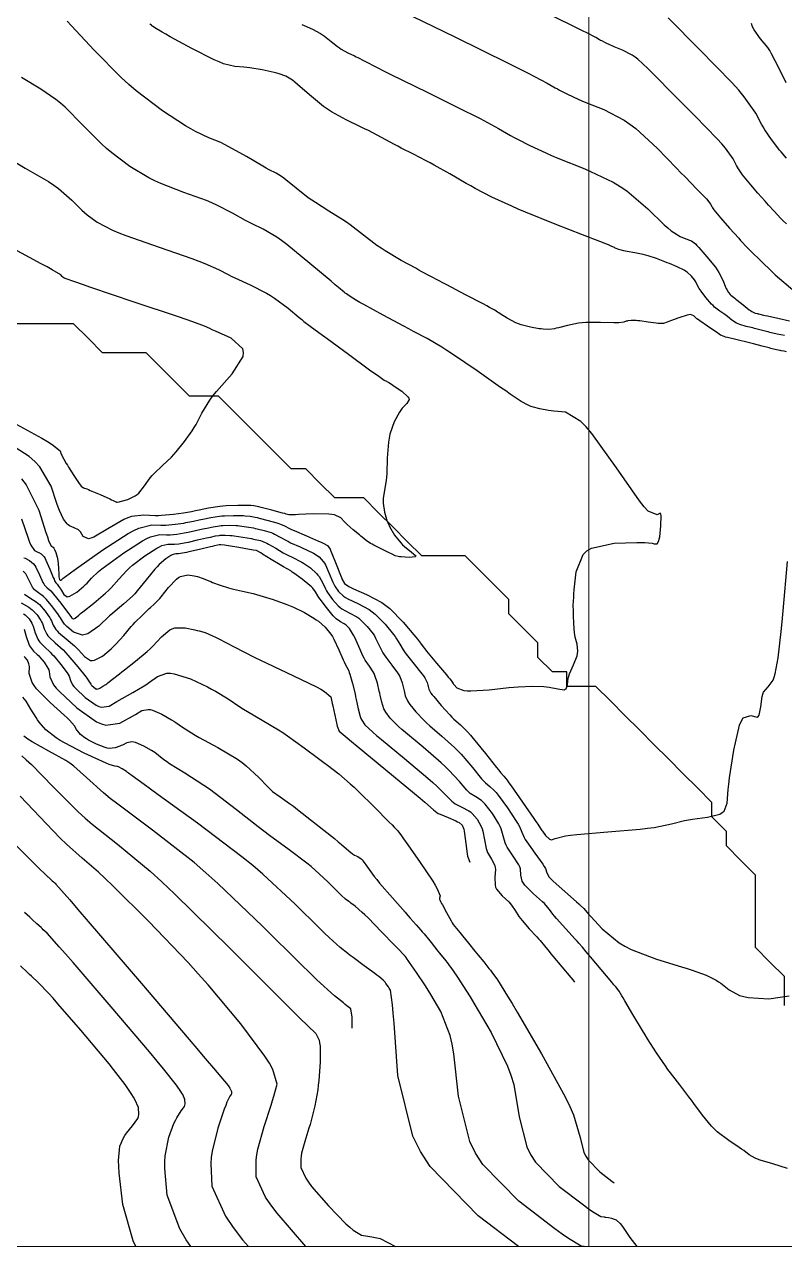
# Model space of a CAD drawing. Header units: metres. Extents: x 837475 to 838479, y 1189012 to 1191015.
# Drawn here: x 837837.6 to 837890, y 1189013.9 to 1189098.1 of the extents above; entities that cross this region are included whole.
import ezdxf

# ---------------------------------------------------------------- set-up
doc = ezdxf.new("R2010")
doc.units = ezdxf.units.M
doc.header["$LTSCALE"] = 0.3
doc.layers.add('COORD', color=7, linetype='Continuous', lineweight=20)
for name, color, linetype in [('COTAS 10', 1, 'Continuous'), ('COTAS INT', 252, 'Continuous'), ('DRENAJE', 5, 'Continuous')]:
    doc.layers.add(name, color=color, linetype=linetype)

msp = doc.modelspace()

# ---------------------------------------------------------------- linework, layer by layer
at = {"layer": 'COORD'}
for p, q in [((837876.514, 1189013.872), (837876.514, 1191013.872)), ((837476.514, 1189013.872), (838476.514, 1189013.872))]:
    msp.add_line(p, q, dxfattribs=at)
msp.add_lwpolyline([(837476.514, 1189013.872), (838476.514, 1189013.872), (838476.514, 1191013.872), (837476.514, 1191013.872)], close=True, dxfattribs=at)
at = {"layer": 'COTAS 10'}
for points in [[(837889.993, 1189076.649), (837889.472, 1189076.756), (837888.973, 1189076.871), (837888.85, 1189076.9), (837888.734, 1189076.929), (837888.369, 1189077.026), (837888.016, 1189077.12), (837887.907, 1189077.147), (837887.794, 1189077.175), (837887.344, 1189077.278), (837886.9, 1189077.411), (837886.79, 1189077.457), (837886.686, 1189077.507), (837886.358, 1189077.721), (837886.054, 1189077.959), (837885.965, 1189078.025), (837885.875, 1189078.091), (837885.532, 1189078.326), (837885.17, 1189078.614), (837885.066, 1189078.712), (837884.962, 1189078.818), (837884.574, 1189079.269), (837884.242, 1189079.711), (837884.172, 1189079.812), (837884.112, 1189079.903), (837883.977, 1189080.152), (837883.872, 1189080.358), (837883.831, 1189080.422), (837883.785, 1189080.489), (837883.574, 1189080.755), (837883.274, 1189081.027), (837883.172, 1189081.098), (837883.061, 1189081.166), (837882.59, 1189081.395), (837882.052, 1189081.612), (837881.898, 1189081.673), (837881.743, 1189081.733), (837881.167, 1189081.954), (837880.58, 1189082.149), (837880.418, 1189082.194), (837880.256, 1189082.234), (837879.675, 1189082.347), (837879.154, 1189082.436), (837879.031, 1189082.462), (837878.917, 1189082.488), (837878.581, 1189082.587), (837878.328, 1189082.683), (837878.267, 1189082.708), (837878.209, 1189082.732), (837878.03, 1189082.812), (837877.847, 1189082.896), (837877.786, 1189082.922), (837877.721, 1189082.949), (837877.451, 1189083.058), (837876.768, 1189083.326), (837876.443, 1189083.453), (837876.059, 1189083.603), (837874.178, 1189084.337), (837872.131, 1189085.16), (837871.642, 1189085.366), (837871.187, 1189085.564), (837869.823, 1189086.199), (837868.682, 1189086.793), (837868.367, 1189086.963), (837868.052, 1189087.137), (837866.919, 1189087.786), (837865.848, 1189088.401), (837865.572, 1189088.553), (837865.306, 1189088.698), (837864.419, 1189089.153), (837863.58, 1189089.573), (837863.344, 1189089.695), (837863.105, 1189089.82), (837862.228, 1189090.289), (837861.312, 1189090.774), (837861.049, 1189090.907), (837860.782, 1189091.041), (837859.783, 1189091.52), (837858.772, 1189092.074), (837858.498, 1189092.254), (837858.225, 1189092.446), (837857.26, 1189093.233), (837856.431, 1189093.957), (837856.245, 1189094.109), (837856.076, 1189094.239), (837855.622, 1189094.533), (837855.171, 1189094.692), (837855.005, 1189094.738), (837854.82, 1189094.784), (837854.003, 1189094.956), (837853.144, 1189095.098), (837852.934, 1189095.126), (837852.736, 1189095.148), (837852.118, 1189095.188), (837851.333, 1189095.384), (837851.029, 1189095.505), (837850.688, 1189095.655), (837849.143, 1189096.439), (837847.665, 1189097.247), (837847.366, 1189097.413), (837847.115, 1189097.553), (837846.606, 1189097.85), (837846.434, 1189097.972), (837846.395, 1189098.002), (837846.36, 1189098.03), (837846.265, 1189098.117)], [(837890.103, 1189094.065), (837889.584, 1189095.102), (837889.099, 1189096.062), (837888.963, 1189096.288), (837888.826, 1189096.498), (837888.327, 1189097.11), (837887.887, 1189097.718), (837887.788, 1189097.924), (837887.699, 1189098.146)], [(837837.577, 1189061.344), (837837.662, 1189061.304), (837837.963, 1189061.156), (837838.25, 1189060.911), (837838.326, 1189060.81), (837838.401, 1189060.695), (837838.657, 1189060.162), (837838.888, 1189059.644), (837838.946, 1189059.538), (837839.002, 1189059.448), (837839.182, 1189059.261), (837839.426, 1189059.05), (837839.521, 1189058.945), (837839.629, 1189058.819), (837840.118, 1189058.198), (837840.576, 1189057.59), (837840.664, 1189057.473), (837840.734, 1189057.378), (837840.849, 1189057.22), (837840.863, 1189057.2), (837840.871, 1189057.192), (837840.88, 1189057.184), (837840.928, 1189057.144), (837840.991, 1189057.122), (837841.01, 1189057.125), (837841.03, 1189057.132), (837841.107, 1189057.186), (837841.354, 1189057.391), (837841.48, 1189057.492), (837841.631, 1189057.613), (837842.387, 1189058.21), (837843.213, 1189058.904), (837843.409, 1189059.087), (837843.59, 1189059.265), (837844.124, 1189059.874), (837844.665, 1189060.471), (837844.851, 1189060.643), (837845.052, 1189060.817), (837845.908, 1189061.467), (837846.734, 1189061.998), (837846.915, 1189062.097), (837847.077, 1189062.175), (837847.493, 1189062.28), (837847.781, 1189062.264), (837847.863, 1189062.264), (837847.945, 1189062.267), (837848.247, 1189062.296), (837848.633, 1189062.363), (837848.768, 1189062.391), (837848.915, 1189062.422), (837849.547, 1189062.564), (837850.168, 1189062.707), (837850.309, 1189062.739), (837850.435, 1189062.767), (837850.779, 1189062.84), (837851.036, 1189062.88), (837851.108, 1189062.888), (837851.181, 1189062.894), (837851.447, 1189062.903), (837851.796, 1189062.881), (837851.921, 1189062.867), (837852.058, 1189062.85), (837852.656, 1189062.76), (837853.256, 1189062.655), (837853.394, 1189062.629), (837853.52, 1189062.604), (837853.877, 1189062.524), (837854.208, 1189062.399), (837854.317, 1189062.346), (837854.435, 1189062.285), (837854.926, 1189061.996), (837855.446, 1189061.686), (837855.581, 1189061.611), (837855.714, 1189061.541), (837856.162, 1189061.33), (837856.6, 1189061.113), (837856.725, 1189061.041), (837856.852, 1189060.962), (837857.326, 1189060.634), (837857.748, 1189060.258), (837857.842, 1189060.15), (837857.926, 1189060.04), (837858.147, 1189059.627), (837858.348, 1189059.189), (837858.419, 1189059.063), (837858.497, 1189058.935), (837858.833, 1189058.455), (837859.243, 1189058.015), (837859.367, 1189057.913), (837859.495, 1189057.819), (837859.997, 1189057.549), (837860.512, 1189057.273), (837860.648, 1189057.176), (837860.781, 1189057.069), (837861.24, 1189056.608), (837861.634, 1189056.091), (837861.727, 1189055.949), (837861.813, 1189055.808), (837862.062, 1189055.303), (837862.318, 1189054.789), (837862.407, 1189054.643), (837862.505, 1189054.494), (837862.924, 1189053.943), (837863.322, 1189053.414), (837863.407, 1189053.279), (837863.48, 1189053.15), (837863.651, 1189052.729), (837863.742, 1189052.356), (837863.765, 1189052.258), (837863.787, 1189052.163), (837863.857, 1189051.835), (837864.005, 1189051.474), (837864.076, 1189051.356), (837864.16, 1189051.231), (837864.573, 1189050.716), (837865.151, 1189050.118), (837865.34, 1189049.94), (837865.541, 1189049.756), (837866.368, 1189049.049), (837867.244, 1189048.265), (837867.475, 1189048.034), (837867.702, 1189047.796), (837868.48, 1189046.885), (837869.119, 1189046.105), (837869.258, 1189045.95), (837869.381, 1189045.821), (837869.685, 1189045.576), (837869.991, 1189045.305), (837870.114, 1189045.16), (837870.253, 1189044.985), (837870.896, 1189044.1), (837871.505, 1189043.185), (837871.623, 1189042.991), (837871.719, 1189042.822), (837871.885, 1189042.428), (837872.037, 1189042.069), (837872.124, 1189041.922), (837872.232, 1189041.755), (837872.785, 1189040.982), (837873.326, 1189040.223), (837873.427, 1189040.065), (837873.506, 1189039.929), (837873.613, 1189039.624), (837873.781, 1189039.33), (837873.899, 1189039.201), (837874.047, 1189039.05), (837874.841, 1189038.333), (837875.646, 1189037.636), (837875.803, 1189037.499), (837875.93, 1189037.385), (837876.148, 1189037.174), (837876.362, 1189036.923), (837876.487, 1189036.784), (837876.641, 1189036.615), (837877.432, 1189035.756), (837878.601, 1189034.796), (837878.992, 1189034.563), (837879.413, 1189034.345), (837881.176, 1189033.676), (837882.888, 1189033.156), (837883.277, 1189033.031), (837883.628, 1189032.915), (837884.588, 1189032.564), (837885.265, 1189032.229), (837885.439, 1189032.124), (837885.607, 1189032.012), (837886.161, 1189031.561), (837886.894, 1189031.17), (837887.174, 1189031.096), (837887.487, 1189031.036), (837888.896, 1189030.946), (837890.294, 1189031.154)], [(837837.596, 1189056.429), (837837.745, 1189055.916), (837837.92, 1189055.392), (837837.973, 1189055.277), (837838.029, 1189055.174), (837838.247, 1189054.909), (837838.499, 1189054.679), (837838.576, 1189054.599), (837838.657, 1189054.512), (837838.973, 1189054.138), (837839.238, 1189053.726), (837839.286, 1189053.616), (837839.323, 1189053.507), (837839.364, 1189053.126), (837839.63, 1189052.574), (837839.809, 1189052.356), (837840.034, 1189052.111), (837841.224, 1189050.993), (837842.584, 1189050.041), (837842.915, 1189049.9), (837843.226, 1189049.812), (837844.187, 1189049.938), (837845.258, 1189050.546), (837845.71, 1189050.803), (837846.14, 1189050.889), (837846.284, 1189050.871), (837846.439, 1189050.834), (837847.088, 1189050.551), (837847.743, 1189050.17), (837847.902, 1189050.071), (837848.052, 1189049.976), (837848.51, 1189049.66), (837849.123, 1189049.265), (837849.37, 1189049.12), (837849.651, 1189048.959), (837850.943, 1189048.252), (837852.293, 1189047.448), (837852.61, 1189047.228), (837852.903, 1189047.008), (837853.754, 1189046.219), (837854.4, 1189045.534), (837854.563, 1189045.379), (837854.719, 1189045.239), (837855.226, 1189044.862), (837855.889, 1189044.406), (837856.144, 1189044.217), (837856.43, 1189044), (837857.72, 1189042.989), (837858.973, 1189041.983), (837859.235, 1189041.77), (837859.461, 1189041.585), (837859.97, 1189041.152), (837860.228, 1189040.938), (837860.295, 1189040.891), (837860.361, 1189040.849), (837860.583, 1189040.742), (837860.815, 1189040.585), (837860.887, 1189040.512), (837860.962, 1189040.427), (837861.261, 1189040.01), (837861.717, 1189039.381), (837861.892, 1189039.161), (837862.088, 1189038.922), (837862.969, 1189037.892), (837863.839, 1189036.905), (837864.027, 1189036.692), (837864.193, 1189036.505), (837864.605, 1189036.049), (837864.923, 1189035.686), (837865.031, 1189035.559), (837865.147, 1189035.42), (837865.634, 1189034.819), (837866.105, 1189034.231), (837866.211, 1189034.101), (837866.306, 1189033.984), (837866.559, 1189033.676), (837866.802, 1189033.364), (837866.89, 1189033.243), (837866.987, 1189033.109), (837867.416, 1189032.502), (837868.075, 1189031.479), (837868.319, 1189031.083), (837868.588, 1189030.638), (837869.781, 1189028.619), (837870.908, 1189026.307), (837871.135, 1189025.676), (837871.327, 1189025.048), (837871.713, 1189022.817), (837872.225, 1189020.737), (837872.495, 1189020.205), (837872.822, 1189019.693), (837874.465, 1189018.004), (837876.125, 1189016.738), (837876.462, 1189016.493), (837876.745, 1189016.294), (837877.324, 1189015.953), (837877.548, 1189015.914), (837877.607, 1189015.905), (837877.666, 1189015.895), (837877.867, 1189015.866), (837878.066, 1189015.826), (837878.122, 1189015.809), (837878.179, 1189015.791), (837878.389, 1189015.704), (837878.664, 1189015.457), (837878.762, 1189015.337), (837878.868, 1189015.195), (837879.331, 1189014.496), (837879.811, 1189013.872)], [(837857.012, 1189013.872), (837855.026, 1189016.172), (837854.593, 1189016.748), (837854.236, 1189017.267), (837853.589, 1189018.674), (837853.582, 1189019.838), (837853.629, 1189020.204), (837853.698, 1189020.59), (837854.124, 1189022.142), (837854.607, 1189023.612), (837854.711, 1189023.946), (837854.802, 1189024.247), (837855.027, 1189025.072), (837854.728, 1189026.084), (837854.49, 1189026.504), (837854.185, 1189026.984), (837852.523, 1189029.225), (837850.268, 1189031.914), (837849.59, 1189032.676), (837848.889, 1189033.447), (837846.161, 1189036.296), (837843.709, 1189038.727), (837843.182, 1189039.233), (837842.72, 1189039.668), (837841.599, 1189040.637), (837840.521, 1189041.595), (837840.087, 1189042.022), (837839.594, 1189042.519), (837837.322, 1189044.902)]]:
    msp.add_lwpolyline(points, dxfattribs=at)
at = {"layer": 'COTAS INT'}
for points in [[(837863.629, 1189099.003), (837867.261, 1189097.232), (837870.935, 1189095.425), (837871.684, 1189095.053), (837872.316, 1189094.735), (837873.627, 1189094.049), (837874.179, 1189093.733), (837874.333, 1189093.649), (837874.486, 1189093.566), (837875.042, 1189093.277), (837875.763, 1189092.945), (837876.02, 1189092.835), (837876.302, 1189092.717), (837877.53, 1189092.226), (837878.94, 1189091.488), (837879.337, 1189091.214), (837879.738, 1189090.91), (837881.208, 1189089.56), (837882.536, 1189088.189), (837882.846, 1189087.871), (837883.131, 1189087.579), (837883.952, 1189086.75), (837884.496, 1189086.19), (837884.607, 1189086.069), (837884.699, 1189085.962), (837884.889, 1189085.699), (837884.97, 1189085.538), (837884.994, 1189085.495), (837885.02, 1189085.453), (837885.119, 1189085.308), (837885.349, 1189085.032), (837885.457, 1189084.907), (837885.584, 1189084.761), (837886.203, 1189084.058), (837886.826, 1189083.356), (837886.955, 1189083.21), (837887.066, 1189083.085), (837887.312, 1189082.809), (837887.699, 1189082.424), (837887.899, 1189082.23), (837888.139, 1189081.998), (837889.343, 1189080.845), (837890.686, 1189079.686)], [(837890.133, 1189075.54), (837889.957, 1189075.574), (837889.765, 1189075.603), (837889.709, 1189075.613), (837889.651, 1189075.624), (837889.431, 1189075.669), (837889.14, 1189075.74), (837889.038, 1189075.766), (837888.927, 1189075.796), (837888.449, 1189075.928), (837887.857, 1189076.086), (837887.675, 1189076.131), (837887.485, 1189076.178), (837886.732, 1189076.352), (837886.065, 1189076.511), (837885.93, 1189076.548), (837885.816, 1189076.582), (837885.582, 1189076.68), (837885.386, 1189076.822), (837885.295, 1189076.884), (837885.19, 1189076.956), (837884.677, 1189077.298), (837884.159, 1189077.656), (837884.049, 1189077.738), (837883.954, 1189077.812), (837883.734, 1189078.018), (837883.502, 1189078.093), (837883.399, 1189078.085), (837883.279, 1189078.063), (837882.708, 1189077.88), (837882.13, 1189077.659), (837882.006, 1189077.613), (837881.898, 1189077.574), (837881.636, 1189077.489), (837881.378, 1189077.477), (837881.272, 1189077.484), (837881.152, 1189077.496), (837880.592, 1189077.575), (837880.014, 1189077.658), (837879.882, 1189077.672), (837879.762, 1189077.682), (837879.428, 1189077.688), (837879.194, 1189077.66), (837879.136, 1189077.649), (837879.081, 1189077.637), (837878.91, 1189077.582), (837878.573, 1189077.538), (837878.415, 1189077.533), (837878.227, 1189077.531), (837877.314, 1189077.549), (837876.295, 1189077.54), (837876.04, 1189077.521), (837875.798, 1189077.495), (837875.024, 1189077.343), (837874.404, 1189077.182), (837874.259, 1189077.15), (837874.126, 1189077.124), (837873.739, 1189077.077), (837873.357, 1189077.093), (837873.226, 1189077.107), (837873.085, 1189077.124), (837872.484, 1189077.221), (837871.83, 1189077.391), (837871.655, 1189077.455), (837871.484, 1189077.526), (837870.885, 1189077.843), (837870.401, 1189078.15), (837870.301, 1189078.213), (837870.215, 1189078.268), (837870.029, 1189078.391), (837869.664, 1189078.594), (837869.466, 1189078.7), (837869.226, 1189078.828), (837868.009, 1189079.466), (837866.728, 1189080.136), (837866.447, 1189080.283), (837866.199, 1189080.414), (837865.569, 1189080.748), (837865.006, 1189081.052), (837864.8, 1189081.164), (837864.572, 1189081.288), (837863.568, 1189081.834), (837862.471, 1189082.481), (837862.185, 1189082.668), (837861.907, 1189082.859), (837860.966, 1189083.576), (837860.059, 1189084.279), (837859.803, 1189084.461), (837859.545, 1189084.637), (837858.593, 1189085.229), (837857.659, 1189085.809), (837857.412, 1189085.979), (837857.169, 1189086.152), (837856.335, 1189086.809), (837855.636, 1189087.381), (837855.48, 1189087.5), (837855.339, 1189087.602), (837854.964, 1189087.832), (837854.485, 1189088.082), (837854.279, 1189088.197), (837854.04, 1189088.332), (837852.912, 1189088.987), (837851.701, 1189089.664), (837851.411, 1189089.813), (837851.139, 1189089.946), (837850.32, 1189090.286), (837849.409, 1189090.711), (837849.08, 1189090.897), (837848.718, 1189091.112), (837847.131, 1189092.135), (837845.31, 1189093.517), (837844.799, 1189093.958), (837844.287, 1189094.424), (837842.413, 1189096.319), (837840.865, 1189097.992), (837840.557, 1189098.318)], [(837856.736, 1189098.092), (837856.898, 1189098.021), (837857.475, 1189097.761), (837858.017, 1189097.471), (837858.158, 1189097.381), (837858.294, 1189097.288), (837858.753, 1189096.921), (837859.192, 1189096.562), (837859.316, 1189096.475), (837859.441, 1189096.393), (837859.901, 1189096.141), (837860.356, 1189095.923), (837860.477, 1189095.862), (837860.597, 1189095.802), (837861.014, 1189095.581), (837861.927, 1189095.116), (837862.36, 1189094.901), (837862.871, 1189094.649), (837865.365, 1189093.425), (837867.945, 1189092.147), (837868.509, 1189091.861), (837869.009, 1189091.604), (837870.273, 1189090.918), (837871.116, 1189090.435), (837871.35, 1189090.306), (837871.584, 1189090.179), (837872.433, 1189089.738), (837873.532, 1189089.232), (837873.925, 1189089.064), (837874.356, 1189088.884), (837876.229, 1189088.135), (837878.186, 1189087.21), (837878.67, 1189086.92), (837879.128, 1189086.615), (837880.57, 1189085.388), (837881.686, 1189084.289), (837881.939, 1189084.064), (837882.167, 1189083.874), (837882.786, 1189083.476), (837883.187, 1189083.324), (837883.278, 1189083.289), (837883.359, 1189083.257), (837883.58, 1189083.17), (837883.841, 1189082.964), (837883.949, 1189082.857), (837884.071, 1189082.729), (837884.642, 1189082.087), (837885.219, 1189081.357), (837885.346, 1189081.174), (837885.459, 1189080.999), (837885.747, 1189080.433), (837885.925, 1189079.995), (837885.968, 1189079.9), (837886.008, 1189079.816), (837886.132, 1189079.607), (837886.235, 1189079.486), (837886.263, 1189079.458), (837886.291, 1189079.431), (837886.388, 1189079.355), (837886.56, 1189079.226), (837886.635, 1189079.166), (837886.721, 1189079.097), (837887.133, 1189078.762), (837887.557, 1189078.432), (837887.651, 1189078.367), (837887.735, 1189078.312), (837887.956, 1189078.205), (837888.102, 1189078.171), (837888.139, 1189078.163), (837888.174, 1189078.154), (837888.288, 1189078.123), (837888.54, 1189078.062), (837888.661, 1189078.034), (837888.806, 1189078.002), (837889.514, 1189077.843), (837890.334, 1189077.674)], [(837890.13, 1189084.343), (837889.924, 1189084.545), (837889.741, 1189084.729), (837889.264, 1189085.227), (837888.891, 1189085.644), (837888.774, 1189085.776), (837888.651, 1189085.914), (837888.157, 1189086.471), (837887.67, 1189087.032), (837887.552, 1189087.173), (837887.441, 1189087.307), (837887.099, 1189087.738), (837886.821, 1189088.143), (837886.75, 1189088.26), (837886.681, 1189088.38), (837886.454, 1189088.834), (837885.923, 1189089.57), (837885.663, 1189089.869), (837885.354, 1189090.208), (837883.829, 1189091.776), (837882.208, 1189093.396), (837881.837, 1189093.768), (837881.501, 1189094.107), (837880.572, 1189095.055), (837879.876, 1189095.694), (837879.686, 1189095.838), (837879.498, 1189095.968), (837878.83, 1189096.318), (837878.248, 1189096.55), (837878.115, 1189096.606), (837877.993, 1189096.658), (837877.652, 1189096.815), (837877.388, 1189096.952), (837877.315, 1189096.992), (837877.243, 1189097.032), (837876.981, 1189097.181), (837876.36, 1189097.506), (837876.061, 1189097.656), (837875.706, 1189097.833), (837873.966, 1189098.689)], [(837890.111, 1189088.884), (837889.756, 1189089.303), (837889.646, 1189089.438), (837889.532, 1189089.582), (837889.079, 1189090.167), (837888.622, 1189090.832), (837888.505, 1189091.026), (837888.392, 1189091.223), (837888.019, 1189091.968), (837887.214, 1189093.112), (837886.828, 1189093.561), (837886.372, 1189094.067), (837884.138, 1189096.373), (837881.969, 1189098.547)], [(837837.406, 1189066.776), (837837.737, 1189066.358), (837838.602, 1189064.618), (837839.101, 1189063.07), (837839.201, 1189062.773), (837839.284, 1189062.532), (837839.448, 1189062.138), (837839.503, 1189062.114), (837839.518, 1189062.108), (837839.533, 1189062.101), (837839.585, 1189062.075), (837839.648, 1189062), (837839.669, 1189061.963), (837839.692, 1189061.918), (837839.787, 1189061.697), (837839.877, 1189061.372), (837839.896, 1189061.262), (837839.913, 1189061.144), (837839.953, 1189060.646), (837839.979, 1189060.186), (837839.988, 1189060.092), (837839.997, 1189060.013), (837840.032, 1189059.846), (837840.081, 1189059.802), (837840.097, 1189059.799), (837840.115, 1189059.8), (837840.192, 1189059.84), (837840.268, 1189059.904), (837840.286, 1189059.921), (837840.302, 1189059.937), (837840.349, 1189059.989), (837840.78, 1189060.308), (837841.038, 1189060.492), (837841.356, 1189060.717), (837843.008, 1189061.874), (837844.772, 1189063.008), (837845.16, 1189063.219), (837845.506, 1189063.384), (837846.394, 1189063.61), (837847.01, 1189063.575), (837847.184, 1189063.576), (837847.36, 1189063.582), (837848.005, 1189063.644), (837848.597, 1189063.733), (837848.739, 1189063.757), (837848.871, 1189063.781), (837849.266, 1189063.861), (837849.65, 1189063.947), (837849.775, 1189063.973), (837849.908, 1189064.001), (837850.453, 1189064.11), (837851.057, 1189064.204), (837851.227, 1189064.222), (837851.398, 1189064.237), (837852.023, 1189064.259), (837852.584, 1189064.25), (837852.714, 1189064.245), (837852.833, 1189064.238), (837853.17, 1189064.203), (837853.521, 1189064.132), (837853.648, 1189064.103), (837853.789, 1189064.069), (837854.405, 1189063.914), (837855.006, 1189063.746), (837855.136, 1189063.704), (837855.251, 1189063.664), (837855.534, 1189063.536), (837855.877, 1189063.361), (837856.028, 1189063.291), (837856.205, 1189063.212), (837857.047, 1189062.848), (837857.88, 1189062.486), (837858.05, 1189062.409), (837858.194, 1189062.341), (837858.498, 1189062.177), (837858.67, 1189061.92), (837858.732, 1189061.793), (837858.8, 1189061.641), (837859.096, 1189060.893), (837859.387, 1189060.137), (837859.452, 1189059.98), (837859.51, 1189059.846), (837859.664, 1189059.555), (837859.964, 1189059.354), (837860.114, 1189059.278), (837860.294, 1189059.193), (837861.186, 1189058.812), (837862.233, 1189058.251), (837862.51, 1189058.053), (837862.782, 1189057.836), (837863.716, 1189056.896), (837864.444, 1189056.03), (837864.585, 1189055.859), (837864.7, 1189055.718), (837864.898, 1189055.457), (837865.084, 1189055.206), (837865.192, 1189055.072), (837865.325, 1189054.909), (837866.007, 1189054.086), (837866.685, 1189053.273), (837866.815, 1189053.117), (837866.92, 1189052.989), (837867.088, 1189052.778), (837867.092, 1189052.76), (837867.094, 1189052.755), (837867.095, 1189052.751), (837867.098, 1189052.735), (837867.147, 1189052.67), (837867.177, 1189052.634), (837867.215, 1189052.59), (837867.408, 1189052.369), (837867.894, 1189052.185), (837868.116, 1189052.165), (837868.375, 1189052.159), (837869.626, 1189052.248), (837870.996, 1189052.393), (837871.33, 1189052.421), (837871.644, 1189052.444), (837872.616, 1189052.485), (837873.398, 1189052.461), (837873.593, 1189052.443), (837873.779, 1189052.42), (837874.373, 1189052.296), (837874.797, 1189052.247), (837874.877, 1189052.272), (837874.94, 1189052.312), (837875.03, 1189052.596), (837875.085, 1189053.043), (837875.125, 1189053.186), (837875.176, 1189053.337), (837875.452, 1189053.954), (837875.699, 1189054.582), (837875.732, 1189054.741), (837875.75, 1189054.892), (837875.688, 1189055.383), (837875.554, 1189055.871), (837875.527, 1189056.021), (837875.504, 1189056.176), (837875.458, 1189056.791), (837875.443, 1189057.386), (837875.44, 1189057.529), (837875.437, 1189057.662), (837875.432, 1189058.065), (837875.46, 1189058.627), (837875.478, 1189058.861), (837875.501, 1189059.128), (837875.621, 1189060.376), (837876.114, 1189061.571), (837876.371, 1189061.806), (837876.682, 1189061.999), (837878.242, 1189062.346), (837879.801, 1189062.393), (837880.111, 1189062.396), (837880.368, 1189062.394), (837880.858, 1189062.353), (837881, 1189062.3), (837881.039, 1189062.292), (837881.076, 1189062.287), (837881.209, 1189062.291), (837881.328, 1189062.497), (837881.358, 1189062.62), (837881.385, 1189062.77), (837881.473, 1189063.55), (837881.479, 1189064.251), (837881.456, 1189064.351), (837881.421, 1189064.411), (837881.204, 1189064.29), (837880.601, 1189064.553), (837880.322, 1189064.855), (837879.995, 1189065.256), (837878.413, 1189067.534), (837876.719, 1189069.901), (837876.322, 1189070.359), (837875.956, 1189070.731), (837874.895, 1189071.362), (837874.102, 1189071.442), (837873.905, 1189071.467), (837873.718, 1189071.492), (837873.126, 1189071.593), (837872.608, 1189071.739), (837872.467, 1189071.793), (837872.329, 1189071.853), (837871.84, 1189072.117), (837871.082, 1189072.621), (837870.774, 1189072.832), (837870.423, 1189073.075), (837868.799, 1189074.21), (837867.115, 1189075.366), (837866.726, 1189075.622), (837866.371, 1189075.85), (837865.367, 1189076.442), (837864.423, 1189076.939), (837864.105, 1189077.108), (837863.764, 1189077.29), (837862.329, 1189078.06), (837861.002, 1189078.783), (837860.728, 1189078.936), (837860.495, 1189079.069), (837859.994, 1189079.377), (837859.795, 1189079.523), (837859.754, 1189079.554), (837859.718, 1189079.58), (837859.638, 1189079.638), (837859.251, 1189079.961), (837859.023, 1189080.154), (837858.742, 1189080.392), (837857.287, 1189081.627), (837855.698, 1189082.918), (837855.333, 1189083.192), (837855, 1189083.43), (837854.064, 1189083.986), (837853.299, 1189084.351), (837853.073, 1189084.467), (837852.841, 1189084.59), (837851.953, 1189085.092), (837850.875, 1189085.641), (837850.524, 1189085.795), (837850.15, 1189085.949), (837848.608, 1189086.511), (837847.007, 1189087.129), (837846.595, 1189087.318), (837846.197, 1189087.516), (837844.874, 1189088.295), (837843.629, 1189089.239), (837843.281, 1189089.541), (837842.93, 1189089.86), (837841.65, 1189091.155), (837840.418, 1189092.39), (837840.098, 1189092.67), (837839.788, 1189092.924), (837838.743, 1189093.619), (837837.404, 1189094.43)], [(837835.194, 1189089.69), (837837.673, 1189088.189), (837839.275, 1189087.265), (837839.64, 1189087.023), (837839.971, 1189086.788), (837840.886, 1189085.991), (837841.574, 1189085.295), (837841.762, 1189085.124), (837841.949, 1189084.962), (837842.618, 1189084.455), (837843.677, 1189083.92), (837844.11, 1189083.74), (837844.604, 1189083.547), (837846.896, 1189082.736), (837849.16, 1189081.952), (837849.637, 1189081.777), (837850.048, 1189081.619), (837850.993, 1189081.197), (837851.643, 1189080.849), (837851.868, 1189080.737), (837852.114, 1189080.62), (837853.164, 1189080.141), (837854.283, 1189079.577), (837854.572, 1189079.406), (837854.851, 1189079.228), (837855.783, 1189078.53), (837856.546, 1189077.892), (837856.719, 1189077.751), (837856.875, 1189077.626), (837857.299, 1189077.303), (837857.898, 1189076.87), (837858.164, 1189076.676), (837858.474, 1189076.449), (837859.952, 1189075.359), (837861.401, 1189074.295), (837861.691, 1189074.085), (837861.934, 1189073.911), (837862.411, 1189073.585), (837862.559, 1189073.505), (837862.594, 1189073.486), (837862.627, 1189073.469), (837862.724, 1189073.418), (837862.909, 1189073.3), (837862.997, 1189073.24), (837863.101, 1189073.169), (837863.609, 1189072.814), (837864.037, 1189072.424), (837864.09, 1189072.331), (837864.116, 1189072.243), (837863.974, 1189071.979), (837863.641, 1189071.646), (837863.546, 1189071.516), (837863.45, 1189071.369), (837863.095, 1189070.7), (837862.801, 1189069.845), (837862.744, 1189069.58), (837862.698, 1189069.304), (837862.617, 1189068.204), (837862.581, 1189067.15), (837862.562, 1189066.901), (837862.539, 1189066.671), (837862.425, 1189065.999), (837862.341, 1189065.43), (837862.337, 1189065.267), (837862.341, 1189065.1), (837862.427, 1189064.474), (837862.619, 1189063.839), (837862.69, 1189063.667), (837862.77, 1189063.497), (837863.122, 1189062.895), (837863.547, 1189062.356), (837863.672, 1189062.226), (837863.8, 1189062.103), (837864.29, 1189061.729), (837864.573, 1189061.477), (837864.571, 1189061.432), (837864.535, 1189061.398), (837864.113, 1189061.362), (837863.572, 1189061.4), (837863.46, 1189061.412), (837863.365, 1189061.425), (837863.159, 1189061.476), (837862.957, 1189061.578), (837862.865, 1189061.623), (837862.757, 1189061.676), (837862.237, 1189061.925), (837861.693, 1189062.199), (837861.569, 1189062.267), (837861.458, 1189062.332), (837861.156, 1189062.536), (837860.885, 1189062.758), (837860.793, 1189062.834), (837860.694, 1189062.916), (837860.276, 1189063.266), (837859.859, 1189063.631), (837859.761, 1189063.724), (837859.671, 1189063.812), (837859.408, 1189064.099), (837858.988, 1189064.298), (837858.798, 1189064.331), (837858.578, 1189064.354), (837857.518, 1189064.356), (837856.495, 1189064.31), (837856.298, 1189064.302), (837856.138, 1189064.296), (837855.871, 1189064.292), (837855.851, 1189064.301), (837855.847, 1189064.302), (837855.844, 1189064.304), (837855.838, 1189064.306), (837855.659, 1189064.353), (837855.546, 1189064.382), (837855.405, 1189064.419), (837854.67, 1189064.609), (837853.923, 1189064.802), (837853.775, 1189064.839), (837853.653, 1189064.87), (837853.427, 1189064.924), (837853.22, 1189064.932), (837853.11, 1189064.934), (837852.978, 1189064.935), (837852.312, 1189064.937), (837851.506, 1189064.908), (837851.286, 1189064.889), (837851.068, 1189064.866), (837850.29, 1189064.745), (837849.644, 1189064.618), (837849.508, 1189064.59), (837849.391, 1189064.567), (837849.126, 1189064.51), (837848.849, 1189064.46), (837848.724, 1189064.441), (837848.579, 1189064.419), (837847.884, 1189064.318), (837847.067, 1189064.24), (837846.845, 1189064.232), (837846.625, 1189064.23), (837845.845, 1189064.275), (837844.997, 1189064.183), (837844.734, 1189064.094), (837844.459, 1189063.979), (837843.365, 1189063.337), (837842.39, 1189062.755), (837842.191, 1189062.678), (837842.023, 1189062.638), (837841.67, 1189062.795), (837841.479, 1189063.127), (837841.413, 1189063.197), (837841.341, 1189063.258), (837841.033, 1189063.397), (837840.711, 1189063.537), (837840.63, 1189063.597), (837840.553, 1189063.668), (837840.304, 1189064.001), (837840.038, 1189064.589), (837839.949, 1189064.821), (837839.855, 1189065.082), (837839.459, 1189066.271), (837838.674, 1189067.61), (837838.334, 1189067.965), (837837.941, 1189068.313), (837836.075, 1189069.512)], [(837836.783, 1189070.672), (837838.808, 1189069.576), (837839.201, 1189069.346), (837839.521, 1189069.148), (837840.071, 1189068.7), (837840.156, 1189068.466), (837840.182, 1189068.403), (837840.21, 1189068.341), (837840.322, 1189068.124), (837840.503, 1189067.823), (837840.574, 1189067.708), (837840.655, 1189067.579), (837841.025, 1189067), (837841.387, 1189066.462), (837841.464, 1189066.36), (837841.53, 1189066.278), (837841.681, 1189066.151), (837841.908, 1189066.083), (837842.021, 1189066.039), (837842.156, 1189065.984), (837842.827, 1189065.693), (837843.49, 1189065.396), (837843.62, 1189065.337), (837843.727, 1189065.289), (837843.92, 1189065.2), (837843.958, 1189065.182), (837843.968, 1189065.178), (837843.977, 1189065.174), (837844.007, 1189065.167), (837844.137, 1189065.194), (837844.209, 1189065.213), (837844.297, 1189065.237), (837844.744, 1189065.363), (837845.254, 1189065.6), (837845.381, 1189065.695), (837845.501, 1189065.801), (837845.885, 1189066.288), (837846.285, 1189066.849), (837846.415, 1189067.003), (837846.555, 1189067.155), (837847.129, 1189067.7), (837847.747, 1189068.28), (837847.913, 1189068.455), (837848.077, 1189068.636), (837848.654, 1189069.34), (837849.179, 1189070.095), (837849.311, 1189070.307), (837849.438, 1189070.521), (837849.845, 1189071.305), (837850.389, 1189072.205), (837850.602, 1189072.492), (837850.842, 1189072.795), (837851.931, 1189074.024), (837852.69, 1189075.212), (837852.721, 1189075.489), (837852.675, 1189075.743), (837851.862, 1189076.473), (837850.779, 1189076.955), (837850.562, 1189077.052), (837850.382, 1189077.134), (837850.034, 1189077.301), (837849.222, 1189077.596), (837848.75, 1189077.758), (837848.17, 1189077.956), (837845.184, 1189078.961), (837842.202, 1189079.965), (837841.625, 1189080.162), (837841.156, 1189080.323), (837840.361, 1189080.614), (837840.269, 1189080.684), (837840.217, 1189080.73), (837840.122, 1189080.826), (837839.524, 1189081.186), (837839.181, 1189081.376), (837838.761, 1189081.605), (837836.603, 1189082.759)], [(837837.414, 1189064.012), (837837.866, 1189062.683), (837837.968, 1189062.423), (837838.061, 1189062.209), (837838.312, 1189061.828), (837838.497, 1189061.748), (837838.548, 1189061.726), (837838.597, 1189061.702), (837838.774, 1189061.615), (837838.971, 1189061.399), (837839.034, 1189061.295), (837839.1, 1189061.171), (837839.367, 1189060.561), (837839.607, 1189059.967), (837839.655, 1189059.852), (837839.695, 1189059.759), (837839.776, 1189059.603), (837839.824, 1189059.561), (837839.843, 1189059.539), (837839.865, 1189059.514), (837839.965, 1189059.386), (837840.091, 1189059.202), (837840.129, 1189059.142), (837840.168, 1189059.077), (837840.321, 1189058.807), (837840.558, 1189058.651), (837840.651, 1189058.659), (837840.755, 1189058.688), (837841.229, 1189058.978), (837841.718, 1189059.387), (837841.832, 1189059.492), (837841.937, 1189059.594), (837842.237, 1189059.931), (837842.722, 1189060.39), (837842.944, 1189060.567), (837843.204, 1189060.767), (837844.458, 1189061.671), (837845.753, 1189062.503), (837846.038, 1189062.658), (837846.292, 1189062.78), (837846.944, 1189062.945), (837847.396, 1189062.919), (837847.524, 1189062.92), (837847.652, 1189062.925), (837848.126, 1189062.97), (837848.615, 1189063.048), (837848.753, 1189063.074), (837848.893, 1189063.101), (837849.406, 1189063.213), (837849.909, 1189063.327), (837850.042, 1189063.356), (837850.172, 1189063.384), (837850.616, 1189063.475), (837851.046, 1189063.542), (837851.167, 1189063.555), (837851.289, 1189063.565), (837851.735, 1189063.581), (837852.19, 1189063.566), (837852.317, 1189063.556), (837852.445, 1189063.544), (837852.913, 1189063.481), (837853.388, 1189063.394), (837853.521, 1189063.366), (837853.654, 1189063.337), (837854.141, 1189063.219), (837854.607, 1189063.072), (837854.727, 1189063.025), (837854.843, 1189062.974), (837855.23, 1189062.766), (837855.661, 1189062.523), (837855.805, 1189062.451), (837855.959, 1189062.377), (837856.605, 1189062.089), (837857.24, 1189061.8), (837857.388, 1189061.725), (837857.523, 1189061.652), (837857.912, 1189061.406), (837858.209, 1189061.089), (837858.287, 1189060.971), (837858.363, 1189060.841), (837858.621, 1189060.26), (837858.867, 1189059.663), (837858.935, 1189059.521), (837859.003, 1189059.391), (837859.248, 1189059.005), (837859.603, 1189058.685), (837859.74, 1189058.596), (837859.895, 1189058.506), (837860.592, 1189058.18), (837861.372, 1189057.762), (837861.579, 1189057.614), (837861.781, 1189057.452), (837862.478, 1189056.752), (837863.039, 1189056.06), (837863.156, 1189055.904), (837863.256, 1189055.763), (837863.48, 1189055.38), (837863.701, 1189054.998), (837863.8, 1189054.857), (837863.915, 1189054.702), (837864.465, 1189054.015), (837865.004, 1189053.344), (837865.111, 1189053.198), (837865.2, 1189053.07), (837865.37, 1189052.753), (837865.417, 1189052.558), (837865.429, 1189052.507), (837865.441, 1189052.457), (837865.477, 1189052.285), (837865.628, 1189052.013), (837865.712, 1189051.899), (837865.814, 1189051.768), (837866.331, 1189051.157), (837866.921, 1189050.515), (837867.068, 1189050.364), (837867.207, 1189050.225), (837867.654, 1189049.82), (837868.162, 1189049.32), (837868.341, 1189049.12), (837868.536, 1189048.894), (837869.377, 1189047.856), (837870.149, 1189046.88), (837870.301, 1189046.692), (837870.425, 1189046.54), (837870.646, 1189046.289), (837870.871, 1189046.004), (837870.997, 1189045.83), (837871.151, 1189045.615), (837871.935, 1189044.494), (837872.711, 1189043.372), (837872.859, 1189043.156), (837872.978, 1189042.981), (837873.169, 1189042.691), (837873.224, 1189042.602), (837873.258, 1189042.554), (837873.3, 1189042.496), (837873.518, 1189042.202), (837873.785, 1189041.95), (837873.857, 1189041.919), (837873.929, 1189041.904), (837874.181, 1189041.989), (837874.887, 1189042.179), (837875.244, 1189042.229), (837875.672, 1189042.279), (837877.801, 1189042.452), (837880.05, 1189042.638), (837880.553, 1189042.696), (837881.005, 1189042.757), (837882.202, 1189042.998), (837883.103, 1189043.228), (837883.368, 1189043.282), (837883.638, 1189043.33), (837884.668, 1189043.468), (837885.529, 1189043.68), (837885.693, 1189043.776), (837885.826, 1189043.887), (837886.035, 1189044.423), (837886.106, 1189045.372), (837886.15, 1189045.744), (837886.205, 1189046.163), (837886.494, 1189048.073), (837886.89, 1189049.791), (837887.013, 1189050.09), (837887.141, 1189050.311), (837887.653, 1189050.472), (837888.095, 1189050.357), (837888.18, 1189050.404), (837888.249, 1189050.486), (837888.36, 1189051.069), (837888.44, 1189051.771), (837888.488, 1189051.928), (837888.548, 1189052.068), (837888.859, 1189052.439), (837889.201, 1189052.907), (837889.28, 1189053.109), (837889.351, 1189053.341), (837889.554, 1189054.441), (837889.749, 1189056.25), (837889.815, 1189056.93), (837889.888, 1189057.687), (837890.197, 1189061.07)], [(837890.195, 1189019.255), (837889.169, 1189019.575), (837888.307, 1189019.835), (837888.12, 1189019.904), (837887.955, 1189019.971), (837887.549, 1189020.203), (837887.176, 1189020.49), (837887.032, 1189020.592), (837886.87, 1189020.704), (837886.14, 1189021.189), (837885.348, 1189021.789), (837885.147, 1189021.974), (837884.954, 1189022.166), (837884.324, 1189022.925), (837883.733, 1189023.738), (837883.565, 1189023.963), (837883.394, 1189024.189), (837882.761, 1189025.006), (837882.124, 1189025.844), (837881.95, 1189026.082), (837881.778, 1189026.324), (837881.168, 1189027.218), (837880.553, 1189028.179), (837880.378, 1189028.462), (837880.2, 1189028.752), (837879.54, 1189029.861), (837878.983, 1189030.811), (837878.87, 1189031.001), (837878.776, 1189031.16), (837878.585, 1189031.47), (837878.352, 1189031.763), (837878.23, 1189031.91), (837878.084, 1189032.086), (837877.351, 1189032.961), (837876.609, 1189033.845), (837876.457, 1189034.026), (837876.329, 1189034.179), (837876.061, 1189034.504), (837875.815, 1189034.785), (837875.701, 1189034.912), (837875.567, 1189035.058), (837874.918, 1189035.763), (837874.27, 1189036.48), (837874.137, 1189036.635), (837874.024, 1189036.77), (837873.785, 1189037.101), (837873.551, 1189037.394), (837873.442, 1189037.505), (837873.313, 1189037.629), (837872.687, 1189038.189), (837872.097, 1189038.778), (837871.991, 1189038.922), (837871.91, 1189039.057), (837871.823, 1189039.475), (837871.787, 1189039.894), (837871.738, 1189040.031), (837871.671, 1189040.177), (837871.288, 1189040.776), (837870.882, 1189041.389), (837870.8, 1189041.543), (837870.733, 1189041.69), (837870.601, 1189042.165), (837870.46, 1189042.664), (837870.387, 1189042.826), (837870.299, 1189042.998), (837869.858, 1189043.706), (837869.356, 1189044.356), (837869.23, 1189044.491), (837869.11, 1189044.606), (837868.724, 1189044.862), (837868.337, 1189045.102), (837868.216, 1189045.207), (837868.089, 1189045.33), (837867.583, 1189045.913), (837866.868, 1189046.698), (837866.61, 1189046.948), (837866.326, 1189047.211), (837865.082, 1189048.277), (837863.874, 1189049.287), (837863.612, 1189049.515), (837863.382, 1189049.721), (837862.815, 1189050.275), (837862.507, 1189050.694), (837862.441, 1189050.813), (837862.382, 1189050.935), (837862.237, 1189051.386), (837862.133, 1189051.869), (837862.101, 1189052.01), (837862.067, 1189052.155), (837861.933, 1189052.704), (837861.76, 1189053.231), (837861.702, 1189053.361), (837861.641, 1189053.484), (837861.382, 1189053.871), (837861.095, 1189054.287), (837861.015, 1189054.428), (837860.935, 1189054.581), (837860.645, 1189055.226), (837860.369, 1189055.853), (837860.298, 1189055.994), (837860.23, 1189056.121), (837860.002, 1189056.464), (837859.78, 1189056.686), (837859.716, 1189056.738), (837859.651, 1189056.785), (837859.403, 1189056.917), (837859.096, 1189057.132), (837858.993, 1189057.231), (837858.882, 1189057.346), (837858.418, 1189057.905), (837857.99, 1189058.479), (837857.903, 1189058.604), (837857.828, 1189058.715), (837857.673, 1189058.994), (837857.488, 1189059.239), (837857.396, 1189059.329), (837857.286, 1189059.428), (837856.741, 1189059.863), (837856.181, 1189060.273), (837856.063, 1189060.357), (837855.96, 1189060.427), (837855.72, 1189060.571), (837855.468, 1189060.706), (837855.358, 1189060.771), (837855.23, 1189060.848), (837854.622, 1189061.226), (837854.027, 1189061.595), (837853.908, 1189061.667), (837853.808, 1189061.726), (837853.613, 1189061.829), (837853.386, 1189061.872), (837853.267, 1189061.892), (837853.123, 1189061.917), (837852.399, 1189062.038), (837851.671, 1189062.156), (837851.524, 1189062.179), (837851.402, 1189062.197), (837851.158, 1189062.225), (837851.072, 1189062.222), (837851.049, 1189062.22), (837851.025, 1189062.218), (837850.942, 1189062.205), (837850.699, 1189062.151), (837850.575, 1189062.122), (837850.427, 1189062.088), (837849.687, 1189061.915), (837848.937, 1189061.742), (837848.782, 1189061.707), (837848.651, 1189061.678), (837848.368, 1189061.622), (837848.238, 1189061.61), (837848.202, 1189061.608), (837848.167, 1189061.608), (837848.042, 1189061.615), (837847.863, 1189061.57), (837847.793, 1189061.536), (837847.714, 1189061.494), (837847.358, 1189061.264), (837846.9, 1189060.867), (837846.757, 1189060.718), (837846.608, 1189060.553), (837846.011, 1189059.816), (837845.385, 1189059.049), (837845.217, 1189058.864), (837845.052, 1189058.692), (837844.474, 1189058.171), (837843.865, 1189057.666), (837843.68, 1189057.503), (837843.488, 1189057.331), (837842.737, 1189056.63), (837841.985, 1189056.101), (837841.792, 1189056.039), (837841.607, 1189056.013), (837840.996, 1189056.222), (837840.533, 1189056.606), (837840.442, 1189056.69), (837840.367, 1189056.766), (837840.228, 1189056.959), (837840.107, 1189057.189), (837840.043, 1189057.286), (837839.966, 1189057.399), (837839.577, 1189057.931), (837839.136, 1189058.465), (837839.026, 1189058.58), (837838.922, 1189058.68), (837838.588, 1189058.92), (837838.308, 1189059.138), (837838.237, 1189059.224), (837838.169, 1189059.321), (837837.947, 1189059.763), (837837.702, 1189060.22), (837837.619, 1189060.325), (837837.529, 1189060.422)], [(837837.614, 1189058.827), (837837.994, 1189058.578), (837838.417, 1189058.31), (837838.531, 1189058.215), (837838.643, 1189058.111), (837839.035, 1189057.664), (837839.355, 1189057.208), (837839.422, 1189057.1), (837839.479, 1189056.999), (837839.607, 1189056.698), (837839.783, 1189056.401), (837839.87, 1189056.302), (837839.974, 1189056.195), (837840.489, 1189055.751), (837841.062, 1189055.267), (837841.203, 1189055.136), (837841.336, 1189055.005), (837841.752, 1189054.542), (837842.164, 1189054.267), (837842.295, 1189054.256), (837842.434, 1189054.272), (837842.994, 1189054.563), (837843.588, 1189055.069), (837843.748, 1189055.222), (837843.905, 1189055.379), (837844.456, 1189055.991), (837844.976, 1189056.596), (837845.114, 1189056.749), (837845.25, 1189056.895), (837845.719, 1189057.371), (837846.124, 1189057.752), (837846.219, 1189057.839), (837846.306, 1189057.917), (837846.56, 1189058.132), (837846.835, 1189058.407), (837846.936, 1189058.523), (837847.047, 1189058.656), (837847.538, 1189059.282), (837848.082, 1189059.867), (837848.227, 1189059.975), (837848.37, 1189060.058), (837848.863, 1189060.163), (837849.317, 1189060.093), (837849.435, 1189060.067), (837849.549, 1189060.037), (837849.933, 1189059.904), (837850.331, 1189059.742), (837850.455, 1189059.694), (837850.585, 1189059.645), (837851.102, 1189059.457), (837851.677, 1189059.274), (837851.844, 1189059.228), (837852.013, 1189059.184), (837852.651, 1189059.039), (837853.373, 1189058.869), (837853.596, 1189058.809), (837853.828, 1189058.743), (837854.751, 1189058.455), (837855.684, 1189058.12), (837855.923, 1189058.024), (837856.153, 1189057.926), (837856.916, 1189057.559), (837857.565, 1189057.177), (837857.724, 1189057.069), (837857.875, 1189056.96), (837858.343, 1189056.558), (837858.738, 1189056.07), (837858.842, 1189055.907), (837858.943, 1189055.732), (837859.289, 1189054.995), (837859.575, 1189054.315), (837859.638, 1189054.175), (837859.694, 1189054.056), (837859.84, 1189053.799), (837859.959, 1189053.554), (837859.998, 1189053.442), (837860.04, 1189053.311), (837860.214, 1189052.68), (837860.392, 1189051.953), (837860.437, 1189051.762), (837860.48, 1189051.575), (837860.616, 1189050.936), (837860.759, 1189050.396), (837860.805, 1189050.271), (837860.854, 1189050.157), (837861.058, 1189049.834), (837861.613, 1189049.324), (837861.884, 1189049.091), (837862.207, 1189048.819), (837863.796, 1189047.506), (837865.408, 1189046.156), (837865.745, 1189045.861), (837866.035, 1189045.6), (837866.686, 1189044.942), (837867.059, 1189044.555), (837867.174, 1189044.465), (837867.293, 1189044.383), (837867.763, 1189044.148), (837868.23, 1189043.907), (837868.347, 1189043.821), (837868.459, 1189043.726), (837868.819, 1189043.313), (837869.093, 1189042.811), (837869.151, 1189042.66), (837869.201, 1189042.505), (837869.317, 1189041.902), (837869.429, 1189041.312), (837869.477, 1189041.164), (837869.532, 1189041.023), (837869.792, 1189040.57), (837870.016, 1189040.13), (837870.049, 1189039.997), (837870.068, 1189039.86), (837870.033, 1189039.325), (837870.038, 1189038.785), (837870.083, 1189038.644), (837870.146, 1189038.507), (837870.533, 1189038.044), (837870.98, 1189037.622), (837871.081, 1189037.511), (837871.173, 1189037.402), (837871.423, 1189037.029), (837871.686, 1189036.618), (837871.787, 1189036.485), (837871.899, 1189036.345), (837872.403, 1189035.77), (837872.916, 1189035.209), (837873.034, 1189035.076), (837873.141, 1189034.954), (837873.442, 1189034.598), (837873.769, 1189034.198), (837873.893, 1189034.048), (837874.031, 1189033.882), (837874.653, 1189033.14), (837875.263, 1189032.405), (837875.395, 1189032.243), (837875.511, 1189032.099)], [(837837.4, 1189058.237), (837837.913, 1189057.94), (837838.036, 1189057.85), (837838.15, 1189057.757), (837838.494, 1189057.396), (837838.745, 1189057.017), (837838.801, 1189056.913), (837838.852, 1189056.809), (837838.987, 1189056.437), (837839.162, 1189056.065), (837839.238, 1189055.96), (837839.326, 1189055.855), (837839.741, 1189055.47), (837840.278, 1189054.983), (837840.443, 1189054.813), (837840.613, 1189054.627), (837841.286, 1189053.831), (837841.862, 1189053.103), (837841.971, 1189052.961), (837842.059, 1189052.844), (837842.197, 1189052.637), (837842.225, 1189052.579), (837842.244, 1189052.556), (837842.268, 1189052.531), (837842.393, 1189052.413), (837842.536, 1189052.313), (837842.57, 1189052.298), (837842.603, 1189052.289), (837842.704, 1189052.302), (837842.806, 1189052.36), (837843.017, 1189052.48), (837843.217, 1189052.611), (837843.288, 1189052.661), (837843.364, 1189052.718), (837843.695, 1189052.976), (837844.165, 1189053.348), (837844.329, 1189053.477), (837844.508, 1189053.617), (837845.277, 1189054.217), (837846.076, 1189054.882), (837846.274, 1189055.064), (837846.462, 1189055.245), (837847.057, 1189055.889), (837847.629, 1189056.372), (837847.802, 1189056.451), (837847.983, 1189056.507), (837848.688, 1189056.511), (837849.354, 1189056.368), (837849.51, 1189056.332), (837849.653, 1189056.296), (837850.066, 1189056.179), (837850.574, 1189055.963), (837850.778, 1189055.865), (837851.008, 1189055.751), (837852.067, 1189055.201), (837853.444, 1189054.496), (837853.875, 1189054.284), (837854.328, 1189054.065), (837856.145, 1189053.212), (837857.732, 1189052.442), (837858.04, 1189052.274), (837858.291, 1189052.127), (837858.723, 1189051.759), (837858.802, 1189051.419), (837858.83, 1189051.289), (837858.861, 1189051.143), (837858.996, 1189050.486), (837859.135, 1189049.857), (837859.169, 1189049.728), (837859.201, 1189049.62), (837859.3, 1189049.393), (837859.844, 1189048.927), (837860.157, 1189048.667), (837860.54, 1189048.35), (837862.51, 1189046.734), (837864.49, 1189045.102), (837864.88, 1189044.775), (837865.201, 1189044.502), (837865.789, 1189043.97), (837866.029, 1189043.78), (837866.131, 1189043.723), (837866.249, 1189043.664), (837866.802, 1189043.435), (837867.35, 1189043.209), (837867.464, 1189043.151), (837867.562, 1189043.097), (837867.78, 1189042.919), (837867.888, 1189042.624), (837867.916, 1189042.495), (837867.943, 1189042.346), (837868.033, 1189041.639), (837868.125, 1189040.933), (837868.153, 1189040.785), (837868.182, 1189040.656), (837868.295, 1189040.363)], [(837837.541, 1189057.485), (837837.658, 1189057.403), (837837.952, 1189057.129), (837838.134, 1189056.826), (837838.18, 1189056.726), (837838.224, 1189056.619), (837838.366, 1189056.176), (837838.541, 1189055.728), (837838.606, 1189055.618), (837838.677, 1189055.514), (837838.994, 1189055.19), (837839.389, 1189054.831), (837839.509, 1189054.706), (837839.635, 1189054.57), (837840.13, 1189053.984), (837840.55, 1189053.415), (837840.629, 1189053.288), (837840.691, 1189053.176), (837840.78, 1189052.882), (837840.928, 1189052.576), (837841.026, 1189052.456), (837841.151, 1189052.321), (837841.808, 1189051.703), (837842.56, 1189051.177), (837842.743, 1189051.099), (837842.915, 1189051.05), (837843.446, 1189051.12), (837843.978, 1189051.422), (837845.092, 1189052.055), (837845.856, 1189052.513), (837846.045, 1189052.634), (837846.224, 1189052.754), (837846.787, 1189053.167), (837847.438, 1189053.382), (837847.672, 1189053.376), (837847.929, 1189053.342), (837849.053, 1189052.984), (837850.227, 1189052.443), (837850.516, 1189052.294), (837850.789, 1189052.146), (837851.644, 1189051.613), (837852.463, 1189051.067), (837852.714, 1189050.91), (837852.975, 1189050.75), (837854.002, 1189050.154), (837855.113, 1189049.49), (837855.425, 1189049.288), (837855.741, 1189049.077), (837856.899, 1189048.251), (837857.978, 1189047.439), (837858.242, 1189047.238), (837858.493, 1189047.046), (837859.274, 1189046.44), (837860.07, 1189045.759), (837860.33, 1189045.52), (837860.606, 1189045.26), (837861.745, 1189044.141), (837862.751, 1189043.125), (837862.944, 1189042.929), (837863.1, 1189042.771), (837863.353, 1189042.51), (837863.586, 1189042.176), (837863.73, 1189041.971), (837863.908, 1189041.718), (837864.835, 1189040.398), (837865.751, 1189039.042), (837865.923, 1189038.765), (837866.058, 1189038.532), (837866.249, 1189038.046), (837866.219, 1189037.876), (837866.216, 1189037.842), (837866.214, 1189037.813), (837866.226, 1189037.755), (837866.314, 1189037.608), (837866.36, 1189037.523), (837866.416, 1189037.419), (837866.697, 1189036.884), (837867.01, 1189036.313), (837867.086, 1189036.187), (837867.157, 1189036.074), (837867.374, 1189035.784), (837867.614, 1189035.509), (837867.7, 1189035.406), (837867.794, 1189035.292), (837868.204, 1189034.786), (837868.647, 1189034.236), (837868.763, 1189034.093), (837868.876, 1189033.956), (837869.257, 1189033.497), (837869.622, 1189033.044), (837869.725, 1189032.91), (837869.829, 1189032.772), (837870.208, 1189032.244), (837870.908, 1189031.129), (837871.214, 1189030.621), (837871.568, 1189030.027), (837873.252, 1189027.163), (837874.874, 1189024.194), (837875.19, 1189023.533), (837875.448, 1189022.943), (837875.898, 1189021.394), (837876.152, 1189020.365), (837876.286, 1189020.102), (837876.447, 1189019.848), (837877.261, 1189019.012), (837878.082, 1189018.386), (837878.249, 1189018.264)], [(837876.188, 1189013.872), (837875.972, 1189013.91), (837875.101, 1189014.422), (837874.675, 1189014.722), (837874.168, 1189015.091), (837871.67, 1189016.996), (837869.196, 1189019.538), (837868.705, 1189020.309), (837868.298, 1189021.109), (837867.527, 1189024.239), (837867.205, 1189027.154), (837867.081, 1189027.818), (837866.942, 1189028.419), (837866.311, 1189030.075), (837865.608, 1189031.248), (837865.423, 1189031.545), (837865.242, 1189031.83), (837864.623, 1189032.76), (837864.146, 1189033.445), (837864.055, 1189033.577), (837863.981, 1189033.683), (837863.861, 1189033.855), (837863.854, 1189033.864), (837863.851, 1189033.867), (837863.848, 1189033.871), (837863.834, 1189033.888), (837863.806, 1189033.92), (837863.794, 1189033.934), (837863.78, 1189033.949), (837863.714, 1189034.021), (837863.439, 1189034.31), (837863.293, 1189034.462), (837863.117, 1189034.645), (837862.228, 1189035.568), (837861.289, 1189036.522), (837861.08, 1189036.725), (837860.894, 1189036.901), (837860.409, 1189037.319), (837860.102, 1189037.544), (837860.027, 1189037.6), (837859.958, 1189037.652), (837859.747, 1189037.817), (837859.45, 1189038.088), (837859.327, 1189038.207), (837859.186, 1189038.345), (837858.526, 1189039.002), (837857.646, 1189039.815), (837857.365, 1189040.052), (837857.068, 1189040.293), (837855.863, 1189041.204), (837854.51, 1189042.202), (837854.12, 1189042.498), (837853.723, 1189042.802), (837852.234, 1189043.969), (837850.754, 1189045.101), (837850.363, 1189045.382), (837849.979, 1189045.65), (837848.662, 1189046.501), (837847.614, 1189047.149), (837847.4, 1189047.288), (837847.219, 1189047.41), (837846.843, 1189047.704), (837846.592, 1189047.916), (837846.49, 1189047.985), (837846.374, 1189048.059), (837845.838, 1189048.364), (837845.277, 1189048.602), (837845.145, 1189048.634), (837845.024, 1189048.65), (837844.671, 1189048.585), (837844.373, 1189048.433), (837844.286, 1189048.394), (837844.197, 1189048.356), (837843.861, 1189048.235), (837843.453, 1189048.205), (837843.319, 1189048.226), (837843.177, 1189048.259), (837842.586, 1189048.485), (837842.022, 1189048.776), (837841.897, 1189048.85), (837841.785, 1189048.921), (837841.49, 1189049.156), (837841.298, 1189049.378), (837841.25, 1189049.442), (837841.205, 1189049.506), (837841.06, 1189049.746), (837840.726, 1189050.145), (837840.561, 1189050.31), (837840.364, 1189050.498), (837839.393, 1189051.373), (837838.455, 1189052.305), (837838.28, 1189052.529), (837838.141, 1189052.738), (837837.947, 1189053.371), (837837.954, 1189053.839), (837837.943, 1189053.944), (837837.926, 1189054.038), (837837.816, 1189054.291), (837837.678, 1189054.455), (837837.643, 1189054.493), (837837.609, 1189054.528)], [(837871.648, 1189013.872), (837868.875, 1189015.987), (837865.571, 1189019.383), (837864.915, 1189020.412), (837864.371, 1189021.481), (837863.342, 1189025.662), (837863.084, 1189029.259), (837863.027, 1189029.96), (837862.975, 1189030.532), (837862.841, 1189031.532), (837862.748, 1189031.685), (837862.724, 1189031.724), (837862.7, 1189031.762), (837862.617, 1189031.886), (837862.523, 1189032.009), (837862.492, 1189032.046), (837862.459, 1189032.085), (837862.321, 1189032.234), (837862.031, 1189032.482), (837861.902, 1189032.583), (837861.752, 1189032.697), (837861.034, 1189033.225), (837860.257, 1189033.795), (837860.069, 1189033.935), (837859.894, 1189034.068), (837859.361, 1189034.485), (837858.611, 1189035.168), (837858.3, 1189035.469), (837857.943, 1189035.817), (837856.276, 1189037.478), (837854.051, 1189039.533), (837853.342, 1189040.13), (837852.592, 1189040.74), (837849.547, 1189043.043), (837846.841, 1189044.996), (837846.305, 1189045.384), (837845.862, 1189045.706), (837845.031, 1189046.319), (837844.788, 1189046.501), (837844.716, 1189046.551), (837844.642, 1189046.601), (837844.355, 1189046.783), (837844.093, 1189046.922), (837844.035, 1189046.946), (837843.982, 1189046.963), (837843.844, 1189046.973), (837843.459, 1189047.093), (837843.251, 1189047.179), (837843, 1189047.289), (837841.726, 1189047.877), (837840.375, 1189048.574), (837840.074, 1189048.751), (837839.805, 1189048.923), (837839.099, 1189049.485), (837838.638, 1189050.018), (837838.524, 1189050.171), (837838.415, 1189050.326), (837838.068, 1189050.902), (837837.725, 1189051.458), (837837.619, 1189051.6), (837837.507, 1189051.737)], [(837860.195, 1189028.927), (837860.196, 1189029.336), (837860.189, 1189029.671), (837860.095, 1189030.262), (837859.833, 1189030.464), (837859.72, 1189030.553), (837859.59, 1189030.657), (837858.975, 1189031.153), (837857.772, 1189032.249), (837857.272, 1189032.731), (837856.699, 1189033.29), (837854.027, 1189035.954), (837850.95, 1189038.896), (837850.122, 1189039.631), (837849.305, 1189040.33), (837846.443, 1189042.568), (837844.046, 1189044.348), (837843.521, 1189044.76), (837843.058, 1189045.135), (837841.887, 1189046.196), (837841.019, 1189046.979), (837840.746, 1189047.179), (837840.459, 1189047.372), (837839.305, 1189048.01), (837838.149, 1189048.646), (837837.861, 1189048.838), (837837.586, 1189049.038)], [(837837.431, 1189047.684), (837837.746, 1189047.408), (837838.092, 1189047.087), (837839.604, 1189045.549), (837841.326, 1189043.827), (837841.804, 1189043.391), (837842.284, 1189042.972), (837844.021, 1189041.603), (837846.271, 1189039.739), (837847.073, 1189039.008), (837847.952, 1189038.184), (837851.777, 1189034.43), (837855.318, 1189030.875), (837856.019, 1189030.176), (837856.599, 1189029.6), (837857.686, 1189028.552), (837857.915, 1189028.102), (837857.953, 1189027.903), (837857.981, 1189027.673), (837857.994, 1189026.572), (837857.901, 1189025.315), (837857.863, 1189024.985), (837857.82, 1189024.663), (837857.617, 1189023.567), (837857.367, 1189022.556), (837857.294, 1189022.288), (837857.22, 1189022.025), (837856.936, 1189021.117), (837856.713, 1189020.308), (837856.677, 1189020.106), (837856.653, 1189019.915), (837856.656, 1189019.309), (837856.994, 1189018.575), (837857.18, 1189018.304), (837857.406, 1189018.003), (837858.555, 1189016.673), (837859.765, 1189015.437), (837860.029, 1189015.197), (837860.262, 1189015), (837860.847, 1189014.657), (837861.276, 1189014.588), (837861.41, 1189014.564), (837861.552, 1189014.538), (837862.121, 1189014.427), (837863.178, 1189013.872)], [(837835.822, 1189042.716), (837837.85, 1189040.709), (837838.246, 1189040.318), (837838.569, 1189039.998), (837839.139, 1189039.439), (837839.239, 1189039.348), (837839.266, 1189039.323), (837839.294, 1189039.299), (837839.394, 1189039.211), (837839.489, 1189039.129), (837839.513, 1189039.107), (837839.537, 1189039.086), (837839.614, 1189039.014), (837839.686, 1189038.947), (837839.724, 1189038.911), (837839.791, 1189038.849), (837840.733, 1189037.76), (837841.303, 1189037.095), (837842.008, 1189036.272), (837845.671, 1189031.989), (837849.348, 1189027.679), (837850.062, 1189026.841), (837850.643, 1189026.155), (837851.643, 1189024.96), (837851.763, 1189024.78), (837851.79, 1189024.735), (837851.813, 1189024.692), (837851.875, 1189024.554), (837851.885, 1189024.429), (837851.877, 1189024.394), (837851.863, 1189024.36), (837851.773, 1189024.233), (837851.57, 1189023.819), (837851.485, 1189023.602), (837851.387, 1189023.342), (837850.931, 1189022.035), (837850.541, 1189020.453), (837850.485, 1189020.019), (837850.452, 1189019.586), (837850.521, 1189018.04), (837851.478, 1189015.96), (837852.005, 1189015.192), (837852.646, 1189014.34), (837853.05, 1189013.872)], [(837849.082, 1189013.872), (837848.768, 1189014.337), (837848.322, 1189015.083), (837847.453, 1189017.405), (837847.296, 1189019.255), (837847.298, 1189019.703), (837847.32, 1189020.123), (837847.563, 1189021.408), (837847.92, 1189022.356), (837848.015, 1189022.564), (837848.107, 1189022.748), (837848.421, 1189023.215), (837848.642, 1189023.527), (837848.675, 1189023.613), (837848.696, 1189023.698), (837848.67, 1189024.006), (837848.519, 1189024.345), (837848.46, 1189024.451), (837848.395, 1189024.562), (837848.101, 1189025.004), (837847.202, 1189026.118), (837846.755, 1189026.652), (837846.223, 1189027.284), (837843.588, 1189030.383), (837840.968, 1189033.436), (837840.446, 1189034.039), (837840.012, 1189034.538), (837839.177, 1189035.463), (837838.912, 1189035.709), (837838.837, 1189035.779), (837838.761, 1189035.85), (837838.48, 1189036.114), (837838.174, 1189036.398), (837838.081, 1189036.481), (837837.985, 1189036.567), (837837.612, 1189036.892)], [(837845.302, 1189013.872), (837845.114, 1189014.261), (837844.386, 1189016.771), (837844.139, 1189018.924), (837844.11, 1189019.388), (837844.098, 1189019.794), (837844.194, 1189020.781), (837844.453, 1189021.37), (837844.544, 1189021.526), (837844.643, 1189021.678), (837845.068, 1189022.198), (837845.42, 1189022.694), (837845.473, 1189022.831), (837845.506, 1189022.967), (837845.465, 1189023.457), (837845.224, 1189023.998), (837845.131, 1189024.166), (837845.027, 1189024.343), (837844.558, 1189025.048), (837843.76, 1189026.08), (837843.449, 1189026.464), (837843.098, 1189026.889), (837841.505, 1189028.778), (837839.928, 1189030.6), (837839.589, 1189030.984), (837839.29, 1189031.315), (837838.563, 1189032.076), (837838.1, 1189032.506), (837837.968, 1189032.629), (837837.836, 1189032.753), (837837.346, 1189033.215)]]:
    msp.add_lwpolyline(points, dxfattribs=at)
at = {"layer": 'DRENAJE'}
for points in [[(837845.999, 1189075.464, 0), (837843, 1189075.464, 0), (837842, 1189076.464, 0), (837841, 1189077.464, 0), (837837.002, 1189077.464, 0), (837836.002, 1189076.464, 0), (837826.005, 1189076.464, 0), (837825.006, 1189077.464, 0), (837816.009, 1189077.464, 0)], [(837877.988, 1189051.472, 0), (837876.988, 1189052.472, 0), (837874.989, 1189052.472, 0), (837874.989, 1189053.472, 0), (837873.989, 1189053.472, 0), (837872.99, 1189054.471, 0), (837872.99, 1189055.471, 0), (837871.99, 1189056.471, 0), (837870.99, 1189057.47, 0), (837870.99, 1189058.47, 0), (837869.991, 1189059.47, 0), (837868.991, 1189060.469, 0), (837867.991, 1189061.469, 0), (837864.992, 1189061.469, 0), (837863.993, 1189062.469, 0), (837862.993, 1189063.468, 0), (837861.993, 1189064.468, 0), (837860.994, 1189065.468, 0), (837858.994, 1189065.468, 0), (837857.995, 1189066.467, 0), (837856.995, 1189067.467, 0), (837855.995, 1189067.467, 0), (837853.996, 1189069.466, 0), (837852.996, 1189070.466, 0), (837851.997, 1189071.466, 0), (837850.997, 1189072.465, 0), (837848.998, 1189072.465, 0), (837847.998, 1189073.465, 0), (837846.998, 1189074.465, 0), (837845.999, 1189075.464, 0)], [(837889.984, 1189030.479, 0), (837889.984, 1189032.479, 0), (837888.984, 1189033.478, 0), (837887.985, 1189034.478, 0), (837887.985, 1189039.476, 0), (837886.985, 1189040.476, 0), (837885.985, 1189041.476, 0), (837885.985, 1189042.475, 0), (837884.986, 1189043.475, 0), (837884.986, 1189044.475, 0), (837883.986, 1189045.474, 0), (837882.986, 1189046.474, 0), (837881.987, 1189047.474, 0), (837880.987, 1189048.473, 0), (837879.987, 1189049.473, 0), (837878.988, 1189050.473, 0), (837877.988, 1189051.472, 0)]]:
    msp.add_polyline3d(points, dxfattribs=at)

doc.saveas('drawing.dxf')
